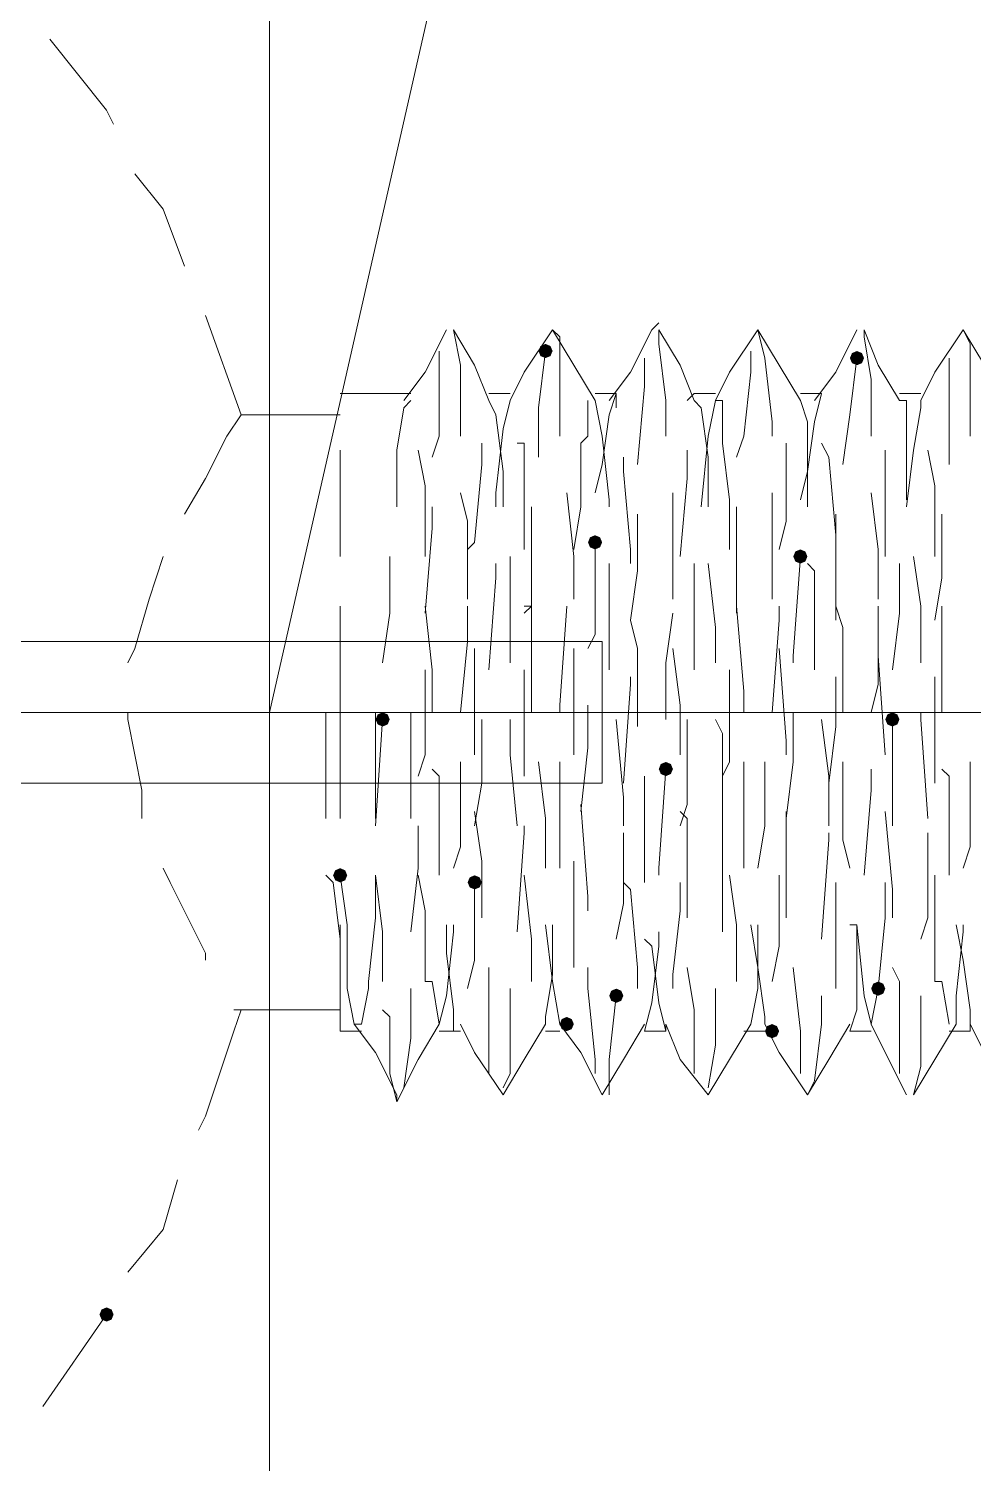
# Model space of a CAD drawing. Header units: millimetres. Extents: x 89051 to 218395, y -330386 to -125649.
# Drawn here: x 92549.65 to 92565.8, y -132850.81 to -132826.3 of the extents above; entities that cross this region are included whole.
import ezdxf

# ---------------------------------------------------------------- set-up
doc = ezdxf.new("R2010")
doc.units = ezdxf.units.MM
doc.header["$LTSCALE"] = 13
for name, pattern in [('1 实线', [0]), ('ACAD_ISO04W100', [30, 24, -3, 0, -3]), ('CENTER', [50.8, 31.75, -6.35, 6.35, -6.35])]:
    doc.linetypes.add(name, pattern=pattern)
doc.layers.get('0').update_dxf_attribs({"color": 1, "linetype": 'CENTER'})
doc.layers.add('C00-00-00', color=7, linetype='Continuous')
doc.layers.add('C00-00-FF', color=5, linetype='Continuous', true_color=0x0000ff)
doc.layers.add('标注、文本', color=3, linetype='Continuous', lineweight=25)
doc.layers.add('铁心', color=3, linetype='Continuous', lineweight=0)

msp = doc.modelspace()

# ---------------------------------------------------------------- hatches: boundary and pattern name
at = {"layer": 'C00-00-00'}
h = msp.add_hatch(color=256, dxfattribs=at)
h.dxf.hatch_style = 2
h.paths.add_polyline_path([(92558.608, -132831.808), (92558.572, -132831.894), (92558.487, -132831.929), (92558.401, -132831.894), (92558.366, -132831.808), (92558.401, -132831.723), (92558.487, -132831.687), (92558.572, -132831.723)])
h = msp.add_hatch(color=256, dxfattribs=at)
h.dxf.hatch_style = 2
h.paths.add_polyline_path([(92563.932, -132831.929), (92563.896, -132832.015), (92563.811, -132832.05), (92563.725, -132832.015), (92563.69, -132831.929), (92563.725, -132831.844), (92563.811, -132831.808), (92563.896, -132831.844)])
h = msp.add_hatch(color=256, dxfattribs=at)
h.dxf.hatch_style = 2
h.paths.add_polyline_path([(92559.455, -132835.076), (92559.419, -132835.161), (92559.334, -132835.197), (92559.248, -132835.161), (92559.213, -132835.076), (92559.248, -132834.99), (92559.334, -132834.955), (92559.419, -132834.99)])
h = msp.add_hatch(color=256, dxfattribs=at)
h.dxf.hatch_style = 2
h.paths.add_polyline_path([(92562.964, -132835.318), (92562.928, -132835.403), (92562.843, -132835.439), (92562.757, -132835.403), (92562.722, -132835.318), (92562.757, -132835.232), (92562.843, -132835.197), (92562.928, -132835.232)])
h = msp.add_hatch(color=256, dxfattribs=at)
h.dxf.hatch_style = 2
h.paths.add_polyline_path([(92555.824, -132838.101), (92555.789, -132838.186), (92555.703, -132838.222), (92555.618, -132838.186), (92555.582, -132838.101), (92555.618, -132838.015), (92555.703, -132837.98), (92555.789, -132838.015)])
h = msp.add_hatch(color=256, dxfattribs=at)
h.dxf.hatch_style = 2
h.paths.add_polyline_path([(92564.537, -132838.101), (92564.501, -132838.186), (92564.416, -132838.222), (92564.33, -132838.186), (92564.295, -132838.101), (92564.33, -132838.015), (92564.416, -132837.98), (92564.501, -132838.015)])
h = msp.add_hatch(color=256, dxfattribs=at)
h.dxf.hatch_style = 2
h.paths.add_polyline_path([(92560.665, -132838.948), (92560.629, -132839.033), (92560.544, -132839.069), (92560.458, -132839.033), (92560.423, -132838.948), (92560.458, -132838.862), (92560.544, -132838.827), (92560.629, -132838.862)])
h = msp.add_hatch(color=256, dxfattribs=at)
h.dxf.hatch_style = 2
h.paths.add_polyline_path([(92555.098, -132840.763), (92555.063, -132840.848), (92554.977, -132840.884), (92554.892, -132840.848), (92554.856, -132840.763), (92554.892, -132840.678), (92554.977, -132840.642), (92555.063, -132840.678)])
h = msp.add_hatch(color=256, dxfattribs=at)
h.dxf.hatch_style = 2
h.paths.add_polyline_path([(92557.397, -132840.884), (92557.362, -132840.969), (92557.276, -132841.005), (92557.191, -132840.969), (92557.156, -132840.884), (92557.191, -132840.799), (92557.276, -132840.763), (92557.362, -132840.799)])
h = msp.add_hatch(color=256, dxfattribs=at)
h.dxf.hatch_style = 2
h.paths.add_polyline_path([(92559.818, -132842.82), (92559.782, -132842.906), (92559.697, -132842.941), (92559.611, -132842.906), (92559.576, -132842.82), (92559.611, -132842.735), (92559.697, -132842.699), (92559.782, -132842.735)])
h = msp.add_hatch(color=256, dxfattribs=at)
h.dxf.hatch_style = 2
h.paths.add_polyline_path([(92564.295, -132842.699), (92564.259, -132842.785), (92564.174, -132842.82), (92564.088, -132842.785), (92564.053, -132842.699), (92564.088, -132842.614), (92564.174, -132842.578), (92564.259, -132842.614)])
h = msp.add_hatch(color=256, dxfattribs=at)
h.dxf.hatch_style = 2
h.paths.add_polyline_path([(92558.971, -132843.304), (92558.935, -132843.39), (92558.85, -132843.425), (92558.764, -132843.39), (92558.729, -132843.304), (92558.764, -132843.219), (92558.85, -132843.183), (92558.935, -132843.219)])
h = msp.add_hatch(color=256, dxfattribs=at)
h.dxf.hatch_style = 2
h.paths.add_polyline_path([(92562.48, -132843.425), (92562.444, -132843.511), (92562.359, -132843.546), (92562.273, -132843.511), (92562.238, -132843.425), (92562.273, -132843.34), (92562.359, -132843.304), (92562.444, -132843.34)])
h = msp.add_hatch(color=256, dxfattribs=at)
h.dxf.hatch_style = 2
h.paths.add_polyline_path([(92551.105, -132848.265), (92551.07, -132848.351), (92550.984, -132848.386), (92550.899, -132848.351), (92550.863, -132848.265), (92550.899, -132848.18), (92550.984, -132848.144), (92551.07, -132848.18)])

# ---------------------------------------------------------------- linework, layer by layer
at = {"color": 7, "linetype": '1 实线', "lineweight": 0}
for centre, major_axis, ratio, start_param, end_param in [((92568.998, -132837.98), (0, 45.983), 0.866025, 2.304713, 7.120065), ((92553.767, -132837.98), (0, -34.608), 0.908418, 5.225125, 10.48821)]:
    msp.add_ellipse(centre, major_axis=major_axis, ratio=ratio, start_param=start_param, end_param=end_param, dxfattribs=at)
at = {"layer": 'C00-00-00', "lineweight": 15}
for points in [[(92550.984, -132827.694), (92550.016, -132826.484)], [(92551.105, -132827.936), (92550.984, -132827.694)], [(92551.952, -132829.388), (92551.468, -132828.783)], [(92552.315, -132830.356), (92551.952, -132829.388)], [(92553.283, -132832.897), (92552.678, -132831.203)], [(92556.792, -132831.445), (92556.429, -132832.171)], [(92556.913, -132831.445), (92557.034, -132832.05)], [(92557.276, -132832.05), (92556.913, -132831.445)], [(92558.608, -132831.445), (92558.124, -132832.171)], [(92558.608, -132831.445), (92558.729, -132831.566)], [(92558.971, -132832.05), (92558.608, -132831.445)], [(92560.302, -132831.445), (92559.939, -132832.171)], [(92560.302, -132831.445), (92560.423, -132831.324)], [(92560.423, -132831.445), (92560.423, -132831.687)], [(92560.786, -132832.05), (92560.423, -132831.445)], [(92562.117, -132831.445), (92561.633, -132832.171)], [(92562.117, -132831.445), (92562.238, -132831.929)], [(92562.48, -132832.05), (92562.117, -132831.445)], [(92563.811, -132831.445), (92563.448, -132832.171)], [(92563.932, -132831.445), (92563.932, -132831.566)], [(92564.174, -132832.05), (92563.932, -132831.445)], [(92565.626, -132831.445), (92565.142, -132832.171)], [(92565.626, -132831.445), (92565.747, -132831.687)], [(92565.989, -132832.05), (92565.626, -132831.445)], [(92558.729, -132831.566), (92558.729, -132832.292)], [(92560.423, -132831.687), (92560.544, -132832.655)], [(92563.932, -132831.566), (92564.053, -132832.292)], [(92565.747, -132831.687), (92565.747, -132832.534)], [(92556.671, -132832.05), (92556.671, -132831.808)], [(92558.366, -132832.776), (92558.487, -132831.808)], [(92560.181, -132832.413), (92560.181, -132831.929)], [(92561.996, -132832.171), (92561.996, -132831.808)], [(92562.238, -132831.929), (92562.359, -132833.019)], [(92563.69, -132832.897), (92563.811, -132831.929)], [(92565.384, -132832.534), (92565.384, -132831.929)], [(92556.429, -132832.171), (92556.066, -132832.655)], [(92556.671, -132833.261), (92556.671, -132832.05)], [(92557.034, -132832.05), (92557.034, -132833.14)], [(92557.519, -132832.655), (92557.276, -132832.05)], [(92558.124, -132832.171), (92557.882, -132832.655)], [(92559.334, -132832.655), (92558.971, -132832.05)], [(92559.939, -132832.171), (92559.576, -132832.655)], [(92561.028, -132832.655), (92560.786, -132832.05)], [(92561.633, -132832.171), (92561.391, -132832.655)], [(92561.875, -132833.261), (92561.996, -132832.171)], [(92562.843, -132832.655), (92562.48, -132832.05)], [(92563.448, -132832.171), (92563.085, -132832.655)], [(92564.537, -132832.655), (92564.174, -132832.05)], [(92565.142, -132832.171), (92564.9, -132832.655)], [(92558.729, -132832.292), (92558.729, -132833.261)], [(92560.06, -132833.745), (92560.181, -132832.413)], [(92564.053, -132832.292), (92564.053, -132833.261)], [(92556.187, -132832.534), (92554.977, -132832.534)], [(92556.187, -132832.655), (92556.066, -132832.776)], [(92557.882, -132832.534), (92557.519, -132832.534)], [(92557.519, -132832.655), (92557.64, -132832.897)], [(92557.882, -132832.655), (92557.761, -132833.14)], [(92559.213, -132833.261), (92559.213, -132832.655)], [(92559.697, -132832.534), (92559.334, -132832.534)], [(92559.334, -132832.655), (92559.455, -132833.261)], [(92559.697, -132832.534), (92559.576, -132832.897)], [(92559.697, -132832.776), (92559.697, -132832.534)], [(92560.544, -132832.655), (92560.544, -132833.261)], [(92560.907, -132832.655), (92561.028, -132832.534)], [(92561.391, -132832.534), (92561.028, -132832.534)], [(92561.028, -132832.655), (92561.149, -132832.776)], [(92561.391, -132832.655), (92561.27, -132833.261)], [(92561.512, -132832.655), (92561.391, -132832.655)], [(92561.512, -132833.261), (92561.512, -132832.655)], [(92563.206, -132832.534), (92562.843, -132832.534)], [(92562.843, -132832.655), (92562.964, -132833.019)], [(92563.206, -132832.534), (92563.085, -132833.019)], [(92564.9, -132832.534), (92564.537, -132832.534)], [(92564.537, -132832.655), (92564.658, -132832.655)], [(92564.658, -132832.655), (92564.658, -132833.382)], [(92564.9, -132832.655), (92564.9, -132832.776)], [(92565.384, -132833.745), (92565.384, -132832.534)], [(92565.747, -132832.534), (92565.747, -132833.261)], [(92553.283, -132832.897), (92553.041, -132833.261)], [(92554.977, -132832.897), (92553.283, -132832.897)], [(92556.066, -132832.776), (92555.945, -132833.503)], [(92557.64, -132832.897), (92557.761, -132833.866)], [(92558.366, -132833.624), (92558.366, -132832.776)], [(92559.576, -132832.897), (92559.455, -132833.745)], [(92561.149, -132832.776), (92561.27, -132833.624)], [(92563.569, -132833.745), (92563.69, -132832.897)], [(92564.9, -132832.776), (92564.779, -132833.503)], [(92557.034, -132833.14), (92557.034, -132833.261)], [(92557.761, -132833.14), (92557.64, -132834.229)], [(92562.359, -132833.019), (92562.359, -132833.261)], [(92563.085, -132833.019), (92562.964, -132833.866)], [(92562.964, -132833.019), (92562.964, -132834.108)], [(92553.041, -132833.261), (92552.678, -132833.987)], [(92556.55, -132833.624), (92556.671, -132833.261)], [(92557.398, -132833.745), (92557.398, -132833.382)], [(92558.124, -132833.382), (92558.003, -132833.382)], [(92558.124, -132834.592), (92558.124, -132833.382)], [(92559.092, -132833.382), (92559.213, -132833.261)], [(92559.092, -132834.471), (92559.092, -132833.382)], [(92559.455, -132833.261), (92559.576, -132834.35)], [(92561.27, -132833.261), (92561.149, -132834.471)], [(92561.512, -132833.382), (92561.512, -132833.261)], [(92561.633, -132834.35), (92561.512, -132833.382)], [(92561.754, -132833.624), (92561.875, -132833.261)], [(92562.601, -132833.503), (92562.601, -132833.382)], [(92563.327, -132833.624), (92563.206, -132833.382)], [(92564.658, -132833.382), (92564.658, -132834.35)], [(92554.977, -132833.624), (92554.977, -132833.503)], [(92554.977, -132834.229), (92554.977, -132833.624)], [(92555.945, -132833.503), (92555.945, -132834.471)], [(92556.429, -132834.108), (92556.308, -132833.503)], [(92559.818, -132833.866), (92559.818, -132833.624)], [(92560.907, -132833.987), (92560.907, -132833.503)], [(92561.27, -132833.624), (92561.27, -132834.471)], [(92562.601, -132834.713), (92562.601, -132833.503)], [(92563.448, -132834.955), (92563.327, -132833.624)], [(92564.295, -132834.229), (92564.295, -132833.503)], [(92564.779, -132833.503), (92564.658, -132834.471)], [(92565.142, -132834.108), (92565.021, -132833.503)], [(92557.276, -132835.076), (92557.398, -132833.745)], [(92557.761, -132833.866), (92557.761, -132834.471)], [(92559.455, -132833.745), (92559.334, -132834.229)], [(92559.939, -132835.197), (92559.818, -132833.866)], [(92562.964, -132833.866), (92562.843, -132834.35)], [(92552.678, -132833.987), (92552.315, -132834.592)], [(92556.429, -132835.318), (92556.429, -132834.108)], [(92560.786, -132835.318), (92560.907, -132833.987)], [(92562.964, -132834.108), (92562.964, -132834.471)], [(92565.142, -132835.318), (92565.142, -132834.108)], [(92554.977, -132835.076), (92554.977, -132834.229)], [(92557.034, -132834.229), (92557.155, -132834.713)], [(92557.64, -132834.229), (92557.64, -132834.471)], [(92558.85, -132834.229), (92558.971, -132835.318)], [(92559.576, -132834.35), (92559.576, -132834.471)], [(92560.665, -132834.229), (92560.665, -132835.802)], [(92561.633, -132835.197), (92561.633, -132834.35)], [(92562.359, -132834.229), (92562.359, -132834.592)], [(92564.053, -132834.229), (92564.174, -132835.197)], [(92564.295, -132835.318), (92564.295, -132834.229)], [(92556.55, -132834.834), (92556.55, -132834.471)], [(92558.124, -132835.197), (92558.124, -132834.592)], [(92558.245, -132836.165), (92558.245, -132834.471)], [(92558.971, -132835.197), (92559.092, -132834.471)], [(92560.06, -132835.56), (92560.06, -132834.592)], [(92561.754, -132834.955), (92561.754, -132834.471)], [(92562.359, -132834.592), (92562.359, -132836.044)], [(92563.448, -132836.286), (92563.448, -132834.592)], [(92565.263, -132835.681), (92565.263, -132834.592)], [(92556.429, -132836.286), (92556.55, -132834.834)], [(92557.155, -132834.713), (92557.155, -132836.044)], [(92562.48, -132835.197), (92562.601, -132834.713)], [(92554.977, -132835.318), (92554.977, -132835.076)], [(92557.155, -132835.197), (92557.276, -132835.076)], [(92559.334, -132835.076), (92559.334, -132836.649)], [(92561.754, -132836.286), (92561.754, -132834.955)], [(92563.448, -132835.197), (92563.448, -132834.955)], [(92551.952, -132835.318), (92551.71, -132836.044)], [(92555.824, -132835.318), (92555.824, -132836.286)], [(92557.882, -132835.318), (92557.882, -132836.891)], [(92558.971, -132835.318), (92558.971, -132836.044)], [(92559.939, -132835.439), (92559.939, -132835.197)], [(92562.843, -132835.318), (92562.722, -132837.012)], [(92564.174, -132835.197), (92564.174, -132836.044)], [(92564.779, -132835.318), (92564.9, -132836.165)], [(92557.64, -132835.439), (92557.64, -132835.681)], [(92559.576, -132835.439), (92559.576, -132835.802)], [(92559.939, -132836.407), (92560.06, -132835.56)], [(92561.028, -132835.439), (92561.028, -132836.044)], [(92561.27, -132835.439), (92561.391, -132836.528)], [(92562.964, -132835.439), (92563.085, -132835.56)], [(92563.085, -132835.56), (92563.085, -132837.254)], [(92564.537, -132835.439), (92564.537, -132836.286)], [(92557.64, -132835.681), (92557.519, -132837.254)], [(92559.576, -132835.802), (92559.576, -132837.254)], [(92560.665, -132835.802), (92560.665, -132836.044)], [(92565.142, -132836.407), (92565.263, -132835.681)], [(92551.71, -132836.044), (92551.468, -132836.891)], [(92561.028, -132836.044), (92561.028, -132837.254)], [(92554.977, -132837.012), (92554.977, -132836.165)], [(92555.824, -132836.286), (92555.703, -132837.133)], [(92556.55, -132837.254), (92556.429, -132836.165)], [(92557.155, -132836.77), (92557.155, -132836.165)], [(92558.124, -132836.286), (92558.245, -132836.165)], [(92558.245, -132836.165), (92558.124, -132836.165)], [(92558.245, -132837.98), (92558.245, -132836.165)], [(92558.729, -132837.859), (92558.85, -132836.165)], [(92560.06, -132836.891), (92559.939, -132836.407)], [(92560.544, -132837.133), (92560.665, -132836.286)], [(92561.875, -132837.617), (92561.754, -132836.165)], [(92562.359, -132837.98), (92562.48, -132836.407)], [(92562.48, -132836.407), (92562.48, -132836.165)], [(92563.569, -132836.528), (92563.448, -132836.165)], [(92563.448, -132836.407), (92563.448, -132836.286)], [(92564.174, -132837.496), (92564.174, -132836.165)], [(92564.537, -132836.286), (92564.416, -132837.254)], [(92564.9, -132836.165), (92564.9, -132837.133)], [(92565.263, -132837.254), (92565.263, -132836.165)], [(92559.334, -132836.649), (92559.213, -132836.891)], [(92561.391, -132836.528), (92561.391, -132837.133)], [(92563.569, -132837.98), (92563.569, -132836.528)], [(92543.724, -132836.77), (92559.455, -132836.77)], [(92551.468, -132836.891), (92551.347, -132837.133)], [(92557.034, -132837.98), (92557.155, -132836.77)], [(92557.276, -132836.891), (92557.276, -132838.585)], [(92557.882, -132836.891), (92557.882, -132837.133)], [(92558.971, -132836.891), (92558.971, -132837.254)], [(92559.455, -132836.77), (92559.455, -132839.19)], [(92560.06, -132838.222), (92560.06, -132836.891)], [(92560.665, -132836.891), (92560.786, -132837.859)], [(92562.48, -132836.891), (92562.601, -132838.464)], [(92564.174, -132836.891), (92564.174, -132837.012)], [(92554.977, -132837.98), (92554.977, -132837.012)], [(92560.544, -132838.101), (92560.544, -132837.133)], [(92562.722, -132837.012), (92562.722, -132837.133)], [(92564.174, -132837.012), (92564.295, -132838.706)], [(92556.429, -132838.706), (92556.429, -132837.254)], [(92556.55, -132837.98), (92556.55, -132837.254)], [(92558.124, -132838.101), (92558.124, -132837.254)], [(92558.971, -132837.254), (92558.971, -132838.706)], [(92559.939, -132837.496), (92559.939, -132837.375)], [(92561.633, -132838.827), (92561.633, -132837.254)], [(92563.448, -132838.222), (92563.448, -132837.375)], [(92565.142, -132837.617), (92565.142, -132837.375)], [(92565.263, -132837.98), (92565.263, -132837.254)], [(92559.818, -132839.19), (92559.939, -132837.496)], [(92561.875, -132837.98), (92561.875, -132837.617)], [(92564.053, -132837.98), (92564.174, -132837.496)], [(92565.142, -132839.19), (92565.142, -132837.617)], [(92558.729, -132837.98), (92558.729, -132837.859)], [(92559.213, -132837.859), (92559.213, -132838.585)], [(92560.786, -132837.859), (92560.786, -132838.706)], [(92551.347, -132837.98), (92551.347, -132838.101)], [(92551.347, -132838.101), (92551.589, -132839.311)], [(92554.735, -132837.98), (92554.735, -132839.553)], [(92555.582, -132837.98), (92554.735, -132837.98)], [(92554.977, -132837.98), (92554.977, -132838.101)], [(92554.977, -132838.101), (92554.977, -132839.19)], [(92555.582, -132837.98), (92555.582, -132839.795)], [(92556.187, -132837.98), (92555.582, -132837.98)], [(92555.703, -132838.101), (92555.582, -132839.916)], [(92556.187, -132837.98), (92556.187, -132839.795)], [(92557.398, -132838.101), (92557.398, -132839.19)], [(92557.882, -132838.101), (92557.882, -132838.706)], [(92558.124, -132839.069), (92558.124, -132838.101)], [(92559.697, -132838.101), (92559.818, -132839.432)], [(92560.907, -132838.101), (92560.907, -132839.553)], [(92561.391, -132838.101), (92561.512, -132838.343)], [(92562.722, -132837.98), (92562.722, -132838.827)], [(92563.206, -132838.101), (92563.327, -132839.069)], [(92564.416, -132838.101), (92564.416, -132839.916)], [(92564.9, -132837.98), (92564.9, -132838.101)], [(92564.9, -132838.101), (92565.021, -132839.795)], [(92561.512, -132838.343), (92561.512, -132839.916)], [(92563.327, -132839.19), (92563.448, -132838.222)], [(92557.276, -132838.585), (92557.276, -132838.706)], [(92559.213, -132838.585), (92559.092, -132839.674)], [(92562.601, -132838.464), (92562.601, -132838.706)], [(92556.308, -132839.069), (92556.429, -132838.706)], [(92557.034, -132840.279), (92557.034, -132838.827)], [(92557.882, -132838.706), (92558.003, -132839.916)], [(92558.487, -132839.795), (92558.366, -132838.827)], [(92558.729, -132839.553), (92558.729, -132838.827)], [(92561.512, -132839.069), (92561.633, -132838.827)], [(92561.875, -132839.432), (92561.875, -132838.827)], [(92562.238, -132839.916), (92562.238, -132838.827)], [(92562.722, -132838.827), (92562.601, -132839.795)], [(92563.569, -132840.158), (92563.569, -132838.827)], [(92565.747, -132840.279), (92565.747, -132838.827)], [(92556.671, -132839.069), (92556.55, -132838.948)], [(92556.671, -132840.763), (92556.671, -132839.069)], [(92560.181, -132840.521), (92560.181, -132839.069)], [(92560.423, -132840.642), (92560.544, -132838.948)], [(92563.327, -132839.069), (92563.327, -132839.916)], [(92564.053, -132839.311), (92564.053, -132838.948)], [(92565.384, -132839.069), (92565.263, -132838.948)], [(92565.384, -132840.763), (92565.384, -132839.069)], [(92543.724, -132839.19), (92559.455, -132839.19)], [(92551.589, -132839.311), (92551.589, -132839.795)], [(92554.977, -132839.19), (92554.977, -132839.795)], [(92557.398, -132839.19), (92557.276, -132839.916)], [(92563.932, -132840.763), (92564.053, -132839.311)], [(92554.735, -132839.553), (92554.735, -132839.795)], [(92558.729, -132840.642), (92558.729, -132839.553)], [(92559.092, -132839.553), (92559.213, -132841.126)], [(92559.818, -132839.432), (92559.818, -132839.916)], [(92560.907, -132839.553), (92560.786, -132839.916)], [(92561.875, -132840.642), (92561.875, -132839.432)], [(92557.276, -132839.674), (92557.398, -132840.521)], [(92558.487, -132840.642), (92558.487, -132839.795)], [(92560.786, -132839.674), (92560.907, -132839.795)], [(92560.907, -132839.795), (92560.907, -132841.489)], [(92562.601, -132839.674), (92562.601, -132840.4)], [(92564.295, -132839.674), (92564.416, -132841.005)], [(92556.308, -132840.642), (92556.308, -132839.916)], [(92558.003, -132841.731), (92558.124, -132840.037)], [(92558.124, -132840.037), (92558.124, -132839.916)], [(92559.818, -132841.247), (92559.818, -132840.037)], [(92561.512, -132840.763), (92561.512, -132839.916)], [(92562.117, -132840.642), (92562.238, -132839.916)], [(92563.327, -132840.158), (92563.327, -132840.037)], [(92565.021, -132841.489), (92565.021, -132840.037)], [(92556.913, -132840.642), (92557.034, -132840.279)], [(92563.206, -132841.852), (92563.327, -132840.158)], [(92563.69, -132840.642), (92563.569, -132840.158)], [(92565.626, -132840.642), (92565.747, -132840.279)], [(92557.398, -132840.521), (92557.398, -132841.489)], [(92558.971, -132840.521), (92558.971, -132841.731)], [(92560.181, -132840.884), (92560.181, -132840.521)], [(92562.601, -132840.4), (92562.601, -132841.489)], [(92551.952, -132840.642), (92552.073, -132840.884)], [(92554.735, -132840.763), (92554.856, -132840.884)], [(92555.098, -132841.61), (92554.977, -132840.763)], [(92555.582, -132840.763), (92555.703, -132841.731)], [(92555.582, -132840.763), (92555.582, -132841.489)], [(92556.187, -132841.731), (92556.308, -132840.642)], [(92556.308, -132840.763), (92556.429, -132841.368)], [(92558.124, -132840.763), (92558.245, -132841.852)], [(92560.423, -132840.763), (92560.423, -132840.642)], [(92561.512, -132841.731), (92561.512, -132840.763)], [(92561.633, -132840.763), (92561.754, -132841.61)], [(92562.48, -132840.763), (92562.48, -132841.973)], [(92565.142, -132840.763), (92565.142, -132841.368)], [(92552.073, -132840.884), (92552.678, -132842.094)], [(92554.856, -132840.884), (92554.977, -132841.852)], [(92557.276, -132840.884), (92557.276, -132842.215)], [(92559.818, -132840.884), (92559.939, -132841.005)], [(92559.939, -132841.005), (92560.06, -132842.336)], [(92560.786, -132840.884), (92560.786, -132841.368)], [(92563.448, -132840.884), (92563.448, -132842.094)], [(92564.295, -132840.884), (92564.295, -132841.489)], [(92564.416, -132841.005), (92564.416, -132841.489)], [(92559.213, -132841.126), (92559.213, -132841.368)], [(92559.697, -132841.852), (92559.818, -132841.247)], [(92555.582, -132841.489), (92555.461, -132842.578)], [(92556.429, -132841.368), (92556.429, -132842.578)], [(92560.786, -132841.368), (92560.665, -132842.457)], [(92564.295, -132841.489), (92564.174, -132842.699)], [(92564.9, -132841.852), (92565.021, -132841.489)], [(92565.142, -132841.368), (92565.142, -132842.578)], [(92554.977, -132842.336), (92554.977, -132841.61)], [(92555.098, -132841.731), (92555.098, -132841.61)], [(92555.098, -132842.699), (92555.098, -132841.731)], [(92555.703, -132841.731), (92555.703, -132842.578)], [(92556.792, -132842.094), (92556.792, -132841.61)], [(92556.792, -132842.82), (92556.913, -132841.731)], [(92556.913, -132841.731), (92556.913, -132841.61)], [(92558.608, -132842.578), (92558.487, -132841.61)], [(92558.608, -132842.457), (92558.608, -132841.61)], [(92558.971, -132841.731), (92558.971, -132842.336)], [(92560.423, -132841.973), (92560.423, -132841.731)], [(92561.754, -132841.61), (92561.754, -132842.578)], [(92562.117, -132842.336), (92561.996, -132841.61)], [(92562.117, -132842.699), (92562.117, -132841.61)], [(92563.811, -132841.61), (92563.69, -132841.61)], [(92563.932, -132842.82), (92563.811, -132841.61)], [(92563.811, -132842.215), (92563.811, -132841.61)], [(92565.626, -132842.215), (92565.505, -132841.61)], [(92565.505, -132842.82), (92565.626, -132841.731)], [(92565.626, -132841.731), (92565.626, -132841.61)], [(92554.977, -132841.852), (92554.977, -132842.578)], [(92558.245, -132841.852), (92558.245, -132842.578)], [(92560.302, -132841.973), (92560.181, -132841.852)], [(92560.423, -132842.941), (92560.302, -132841.973)], [(92560.302, -132842.941), (92560.423, -132841.973)], [(92562.48, -132841.973), (92562.359, -132842.578)], [(92552.678, -132842.094), (92552.678, -132842.215)], [(92556.913, -132843.062), (92556.792, -132842.094)], [(92557.276, -132842.215), (92557.155, -132842.699)], [(92563.448, -132842.094), (92563.448, -132842.699)], [(92563.811, -132843.062), (92563.811, -132842.215)], [(92565.747, -132843.062), (92565.626, -132842.215)], [(92554.977, -132842.82), (92554.977, -132842.336)], [(92557.519, -132842.336), (92557.519, -132843.546)], [(92558.487, -132843.183), (92558.608, -132842.457)], [(92559.213, -132842.336), (92559.213, -132842.699)], [(92560.06, -132842.336), (92560.06, -132842.699)], [(92560.665, -132842.457), (92560.665, -132842.699)], [(92560.907, -132842.336), (92561.028, -132843.062)], [(92562.238, -132843.183), (92562.117, -132842.336)], [(92562.722, -132842.336), (92562.843, -132843.425)], [(92564.416, -132842.336), (92564.537, -132842.578)], [(92555.219, -132843.304), (92555.098, -132842.699)], [(92555.461, -132842.699), (92555.34, -132843.304)], [(92555.461, -132842.578), (92555.461, -132842.699)], [(92556.187, -132843.546), (92556.187, -132842.699)], [(92556.429, -132842.578), (92556.55, -132842.578)], [(92556.55, -132842.578), (92556.671, -132843.304)], [(92557.882, -132843.304), (92557.882, -132842.699)], [(92558.729, -132843.304), (92558.608, -132842.578)], [(92559.213, -132842.699), (92559.334, -132843.909)], [(92561.391, -132843.667), (92561.391, -132842.699)], [(92561.996, -132843.304), (92562.117, -132842.699)], [(92564.174, -132842.699), (92564.053, -132843.304)], [(92564.537, -132842.578), (92564.537, -132843.788)], [(92565.142, -132842.578), (92565.263, -132842.578)], [(92565.263, -132842.578), (92565.384, -132843.304)], [(92554.977, -132843.183), (92554.977, -132842.82)], [(92556.671, -132843.304), (92556.792, -132842.82)], [(92559.576, -132843.909), (92559.697, -132842.82)], [(92560.181, -132843.425), (92560.302, -132842.941)], [(92560.544, -132843.425), (92560.423, -132842.941)], [(92563.206, -132843.304), (92563.206, -132842.82)], [(92564.053, -132843.304), (92563.932, -132842.82)], [(92564.9, -132842.941), (92564.9, -132842.82)], [(92564.9, -132844.03), (92564.9, -132842.941)], [(92565.505, -132843.304), (92565.505, -132842.82)], [(92553.162, -132843.062), (92553.283, -132843.062)], [(92553.162, -132843.425), (92553.283, -132843.062)], [(92553.283, -132843.062), (92554.977, -132843.062)], [(92554.977, -132843.425), (92554.977, -132843.183)], [(92555.703, -132843.062), (92555.824, -132843.183)], [(92555.824, -132843.183), (92555.824, -132843.425)], [(92556.913, -132843.425), (92556.913, -132843.062)], [(92558.487, -132843.304), (92558.487, -132843.183)], [(92561.028, -132843.062), (92561.028, -132844.151)], [(92562.238, -132843.304), (92562.238, -132843.183)], [(92563.69, -132843.425), (92563.811, -132843.062)], [(92565.747, -132843.425), (92565.747, -132843.062)], [(92552.678, -132844.877), (92553.162, -132843.425)], [(92554.977, -132843.425), (92555.34, -132843.425)], [(92555.34, -132843.304), (92555.219, -132843.304)], [(92555.219, -132843.304), (92555.582, -132843.788)], [(92555.824, -132843.425), (92555.824, -132844.151)], [(92556.308, -132843.909), (92556.671, -132843.304)], [(92556.671, -132843.425), (92557.034, -132843.425)], [(92557.034, -132843.304), (92557.276, -132843.788)], [(92557.882, -132844.151), (92557.882, -132843.304)], [(92558.124, -132843.909), (92558.487, -132843.304)], [(92558.487, -132843.425), (92558.729, -132843.425)], [(92558.729, -132843.304), (92559.092, -132843.788)], [(92559.818, -132843.909), (92560.181, -132843.304)], [(92560.181, -132843.425), (92560.544, -132843.425)], [(92560.544, -132843.304), (92560.544, -132843.425)], [(92560.544, -132843.304), (92560.786, -132843.909)], [(92561.633, -132843.909), (92561.996, -132843.304)], [(92561.875, -132843.425), (92562.238, -132843.425)], [(92562.238, -132843.304), (92562.48, -132843.788)], [(92562.843, -132843.425), (92562.843, -132844.151)], [(92563.085, -132844.272), (92563.206, -132843.304)], [(92563.327, -132843.909), (92563.69, -132843.304)], [(92563.69, -132843.425), (92564.053, -132843.425)], [(92564.053, -132843.304), (92564.295, -132843.788)], [(92565.142, -132843.909), (92565.505, -132843.304)], [(92565.384, -132843.425), (92565.747, -132843.425)], [(92565.747, -132843.304), (92565.989, -132843.788)], [(92556.066, -132844.393), (92556.187, -132843.546)], [(92557.519, -132843.546), (92557.519, -132844.151)], [(92561.27, -132844.393), (92561.391, -132843.667)], [(92555.582, -132843.788), (92555.945, -132844.514)], [(92555.945, -132844.635), (92556.308, -132843.909)], [(92557.276, -132843.788), (92557.761, -132844.514)], [(92557.761, -132844.514), (92558.124, -132843.909)], [(92559.092, -132843.788), (92559.455, -132844.514)], [(92559.334, -132843.909), (92559.334, -132844.151)], [(92559.455, -132844.514), (92559.818, -132843.909)], [(92559.576, -132844.514), (92559.576, -132843.909)], [(92560.786, -132843.909), (92561.27, -132844.514)], [(92561.27, -132844.514), (92561.633, -132843.909)], [(92562.48, -132843.788), (92562.964, -132844.514)], [(92562.964, -132844.514), (92563.327, -132843.909)], [(92564.295, -132843.788), (92564.658, -132844.514)], [(92564.537, -132843.788), (92564.537, -132844.151)], [(92564.779, -132844.514), (92565.142, -132843.909)], [(92555.824, -132844.151), (92555.945, -132844.635)], [(92557.761, -132844.393), (92557.882, -132844.151)], [(92564.779, -132844.514), (92564.9, -132844.03)], [(92562.964, -132844.514), (92563.085, -132844.272)], [(92555.945, -132844.635), (92555.945, -132844.514)], [(92552.557, -132845.119), (92552.678, -132844.877)], [(92551.952, -132846.813), (92552.194, -132845.966)], [(92551.347, -132847.539), (92551.952, -132846.813)], [(92549.895, -132849.839), (92550.984, -132848.265)]]:
    msp.add_lwpolyline(points, dxfattribs=at)
at = {"layer": 'C00-00-FF', "lineweight": 15}
msp.add_lwpolyline([(92547.354, -132837.98), (92557.663, -132837.98)], dxfattribs=at)
at = {"layer": '标注、文本', "color": 1, "linetype": 'ACAD_ISO04W100', "lineweight": 15}
for p, q in [((92553.767, -132861.142), (92553.767, -132814.817)), ((92968.431, -132837.98), (92439.431, -132837.98))]:
    msp.add_line(p, q, dxfattribs=at)
at = {"layer": '铁心'}
msp.add_lwpolyline([(92553.767, -132837.98), (92726.78, -132078.289), (92726.78, -132078.289)], dxfattribs=at)

doc.saveas('drawing.dxf')
